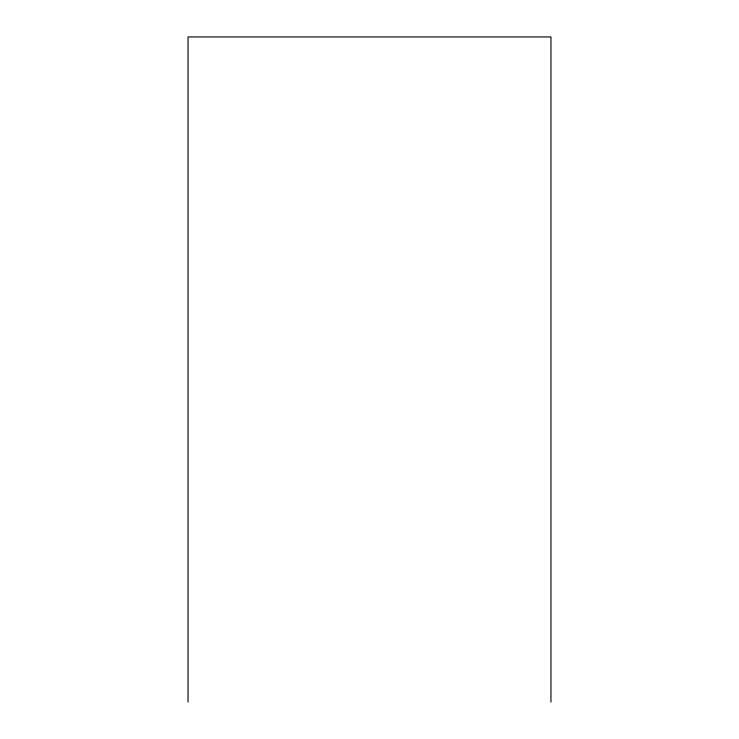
<?xml version="1.0" encoding="UTF-8"?>
<svg xmlns="http://www.w3.org/2000/svg" width="739" height="739" viewBox="0 0 739 739"><rect width="100%" height="100%" fill="white"/><g stroke="black" fill="none" stroke-linecap="round" stroke-linejoin="round"><path stroke-width="1.11" d="M550.961 702.05L550.961 36.95L188.039 36.95L188.039 702.05"/></g></svg>
